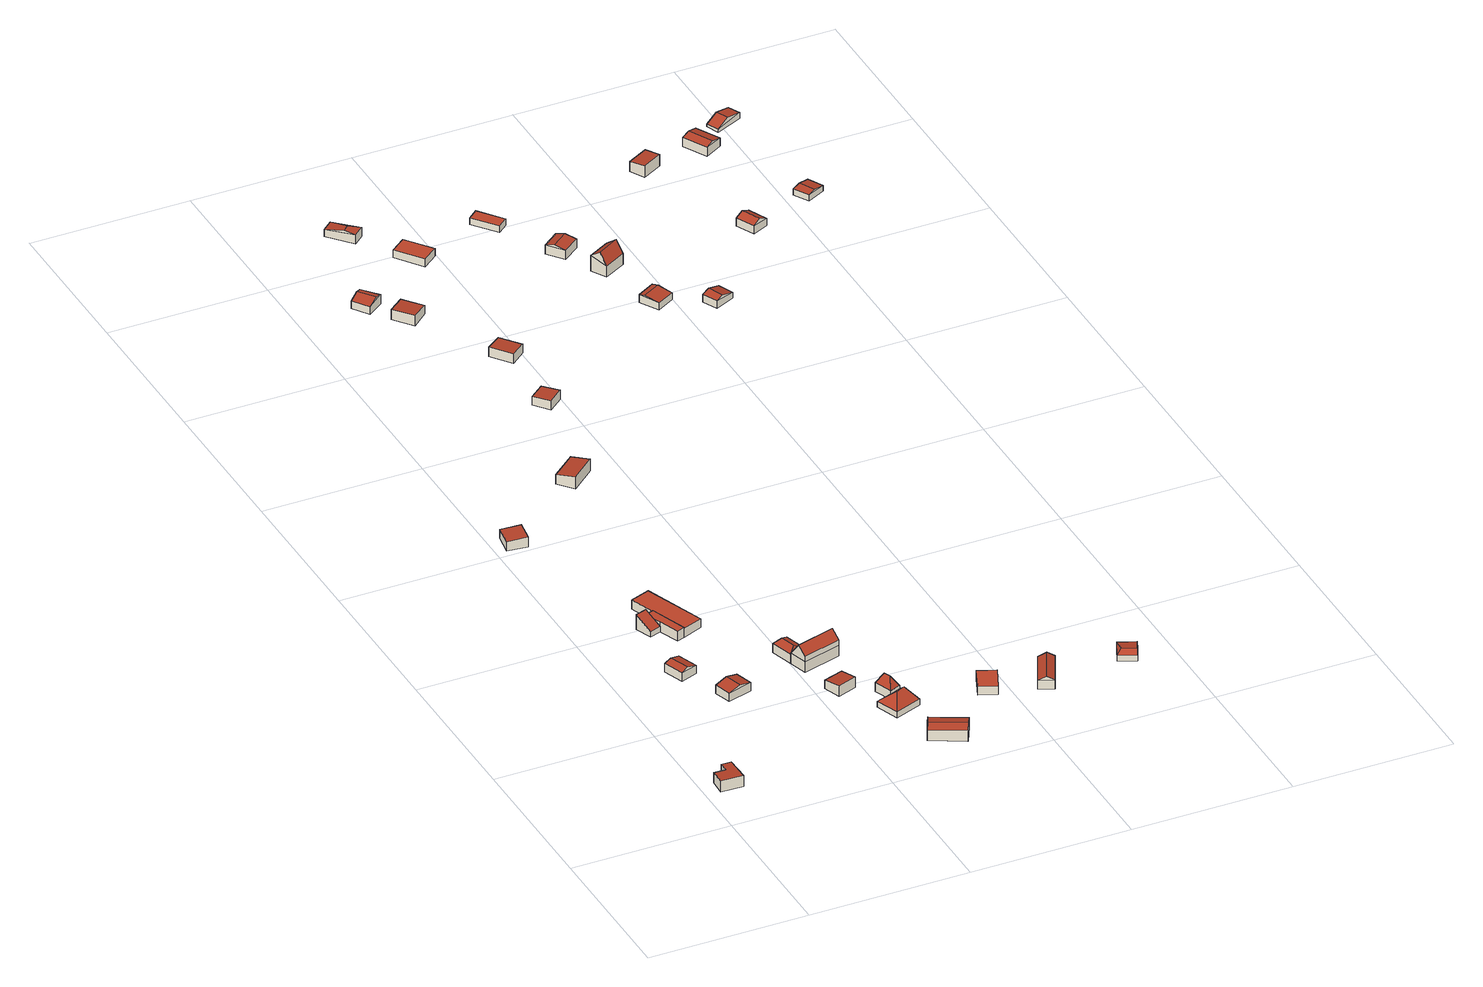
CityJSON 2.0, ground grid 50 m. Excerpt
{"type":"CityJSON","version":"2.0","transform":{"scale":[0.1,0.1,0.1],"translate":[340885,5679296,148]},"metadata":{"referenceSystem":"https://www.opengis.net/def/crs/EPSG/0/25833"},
"CityObjects":{
"building1":{"type":"Building","attributes":{"Dachtyp_tdc":"tdcPolyFlatRoof","Gemeindeschluessel":14729160,"Dachneigung":3.66,"QualitaetDacherkennung":88,"Geometrietyp2DReferenz":"3000","function":"31001_9998","roofType":"2100","measuredHeight":3.67},"geometry":[{"type":"MultiSurface","lod":"2","boundaries":[[[0,1,2,3]],[[1,4,5,2]],[[4,6,7,5]],[[6,8,9,7]],[[8,10,11,9]],[[10,0,3,11]],[[10,8,6,4,1,0]],[[3,2,5,7,9,11]]],"semantics":{"surfaces":[{"type":"WallSurface"},{"type":"RoofSurface"},{"type":"GroundSurface"}],"values":[0,0,0,0,0,0,1,2]}}]},
"building2":{"type":"Building","attributes":{"Dachtyp_tdc":"tdcGableRoof","Gemeindeschluessel":14729160,"Dachneigung":15.02,"QualitaetDacherkennung":80,"Geometrietyp2DReferenz":"3000","function":"31001_9998","roofType":"3100","measuredHeight":3.57},"geometry":[{"type":"MultiSurface","lod":"2","boundaries":[[[12,13,14,15]],[[13,16,17,14]],[[16,18,19,17]],[[18,12,15,19]],[[16,13,20]],[[12,18,21]],[[13,12,21,20]],[[18,16,20,21]],[[15,14,17,19]]],"semantics":{"surfaces":[{"type":"WallSurface"},{"type":"RoofSurface"},{"type":"GroundSurface"}],"values":[0,0,0,0,0,0,1,1,2]}}]},
"building3":{"type":"Building","attributes":{"Dachtyp_tdc":"tdcGableRoof","Gemeindeschluessel":14729160,"Dachneigung":14.25,"QualitaetDacherkennung":82,"Geometrietyp2DReferenz":"3000","function":"31001_9998","roofType":"3100","measuredHeight":3.78},"geometry":[{"type":"MultiSurface","lod":"2","boundaries":[[[22,23,24,25]],[[23,26,27,24]],[[26,28,29,27]],[[28,22,25,29]],[[26,23,30]],[[22,28,31]],[[23,22,31,30]],[[28,26,30,31]],[[25,24,27,29]]],"semantics":{"surfaces":[{"type":"WallSurface"},{"type":"RoofSurface"},{"type":"GroundSurface"}],"values":[0,0,0,0,0,0,1,1,2]}}]},
"building4":{"type":"Building","attributes":{"Dachtyp_tdc":"tdcPolyFlatRoof","Gemeindeschluessel":14729160,"Dachneigung":3.54,"QualitaetDacherkennung":77,"Geometrietyp2DReferenz":"3000","function":"31001_9998","roofType":"2100","measuredHeight":3.31},"geometry":[{"type":"MultiSurface","lod":"2","boundaries":[[[32,33,34,35]],[[33,36,37,34]],[[36,38,39,37]],[[38,32,35,39]],[[38,36,33,32]],[[35,34,37,39]]],"semantics":{"surfaces":[{"type":"WallSurface"},{"type":"RoofSurface"},{"type":"GroundSurface"}],"values":[0,0,0,0,1,2]}}]},
"building5":{"type":"Building","attributes":{"Gemeindeschluessel":14729160,"Geometrietyp2DReferenz":"3000","function":"31001_9998","roofType":"9999"},"children":["building5-1","building5-2","building5-3"]},
"building5-1":{"type":"BuildingPart","attributes":{"Dachtyp_tdc":"tdcPolyFlatRoof","Dachneigung":30.91,"QualitaetDacherkennung":46,"Geometrietyp2DReferenz":"3000","roofType":"2100","measuredHeight":5.09},"parents":["building5"],"geometry":[{"type":"MultiSurface","lod":"2","boundaries":[[[40,41,42,43]],[[41,44,45,46,42]],[[47,40,43,48]],[[47,49,44,41,40]],[[43,42,46,48]],[[49,45,44]],[[47,48,46,45,49]]],"semantics":{"surfaces":[{"type":"WallSurface"},{"type":"RoofSurface"},{"type":"GroundSurface"},{"type":"ClosureSurface"}],"values":[0,0,0,1,2,0,3]}}]},
"building5-2":{"type":"BuildingPart","attributes":{"Dachtyp_tdc":"tdcPolyFlatRoof","Dachneigung":0,"QualitaetDacherkennung":32,"Geometrietyp2DReferenz":"3000","roofType":"1000","measuredHeight":3.07},"parents":["building5"],"geometry":[{"type":"MultiSurface","lod":"2","boundaries":[[[50,51,52,53]],[[51,54,55,52]],[[56,57,58,59]],[[57,50,53,58]],[[57,56,54,51,50]],[[53,52,55,59,58]],[[59,55,54,56]]],"semantics":{"surfaces":[{"type":"WallSurface"},{"type":"RoofSurface"},{"type":"GroundSurface"},{"type":"ClosureSurface"}],"values":[0,0,0,0,1,2,3]}}]},
"building5-3":{"type":"BuildingPart","attributes":{"Dachtyp_tdc":"tdcPolyFlatRoof","Dachneigung":0,"QualitaetDacherkennung":41,"Geometrietyp2DReferenz":"3000","roofType":"1000","measuredHeight":3.35},"parents":["building5"],"geometry":[{"type":"MultiSurface","lod":"2","boundaries":[[[60,61,62,55,54]],[[61,63,47,48,62]],[[45,64,56,59,46]],[[64,45,49,63,61,60]],[[55,62,48,46,59]],[[49,47,63]],[[46,48,47,49,45]],[[54,56,64,60]],[[54,55,59,56]]],"semantics":{"surfaces":[{"type":"WallSurface"},{"type":"RoofSurface"},{"type":"GroundSurface"},{"type":"ClosureSurface"}],"values":[0,0,0,1,2,0,3,0,3]}}]},
"building6":{"type":"Building","attributes":{"Dachtyp_tdc":"tdcPolyFlatRoof","Gemeindeschluessel":14729160,"Dachneigung":6.18,"QualitaetDacherkennung":82,"Geometrietyp2DReferenz":"3000","function":"31001_9998","roofType":"2100","measuredHeight":3.47},"geometry":[{"type":"MultiSurface","lod":"2","boundaries":[[[65,66,67,68]],[[66,69,70,67]],[[69,71,72,70]],[[71,65,68,72]],[[71,69,66,65]],[[68,67,70,72]]],"semantics":{"surfaces":[{"type":"WallSurface"},{"type":"RoofSurface"},{"type":"GroundSurface"}],"values":[0,0,0,0,1,2]}}]},
"building7":{"type":"Building","attributes":{"Gemeindeschluessel":14729160,"Geometrietyp2DReferenz":"3000","function":"31001_9998","roofType":"9999"},"children":["building7-1","building7-2"]},
"building7-1":{"type":"BuildingPart","attributes":{"Dachtyp_tdc":"tdcGableRoof","Dachneigung":52.13,"QualitaetDacherkennung":3,"Geometrietyp2DReferenz":"3000","roofType":"3100","measuredHeight":7.96},"parents":["building7"],"geometry":[{"type":"MultiSurface","lod":"2","boundaries":[[[73,74,75,76,77]],[[78,79,80,81,82]],[[79,83,84,80]],[[83,73,77,84]],[[85,86,87,88]],[[79,78,74,88,87]],[[83,86,85,73]],[[79,87,86,83]],[[73,85,88,74]],[[77,76,81,80,84]],[[78,82,75,74]],[[82,81,76,75]]],"semantics":{"surfaces":[{"type":"WallSurface"},{"type":"RoofSurface"},{"type":"GroundSurface"},{"type":"ClosureSurface"}],"values":[0,0,0,0,1,1,0,0,0,2,0,3]}}]},
"building7-2":{"type":"BuildingPart","attributes":{"Dachtyp_tdc":"tdcFreeFormRoof","Dachneigung":23.26,"QualitaetDacherkennung":37,"Geometrietyp2DReferenz":"3000","roofType":"5000","measuredHeight":4.08},"parents":["building7"],"geometry":[{"type":"MultiSurface","lod":"2","boundaries":[[[89,82,81,90]],[[75,91,92,76]],[[91,89,90,92]],[[93,94,91,75]],[[93,75,82]],[[94,93,82,89]],[[94,89,91]],[[90,81,76,92]],[[76,81,82,75]]],"semantics":{"surfaces":[{"type":"WallSurface"},{"type":"RoofSurface"},{"type":"GroundSurface"},{"type":"ClosureSurface"}],"values":[0,0,0,1,1,1,1,2,3]}}]},
"building8":{"type":"Building","attributes":{"Dachtyp_tdc":"tdcGableRoof","Gemeindeschluessel":14729160,"Dachneigung":14.49,"QualitaetDacherkennung":83,"Geometrietyp2DReferenz":"3000","function":"31001_9998","roofType":"3100","measuredHeight":4.21},"geometry":[{"type":"MultiSurface","lod":"2","boundaries":[[[95,96,97,98]],[[96,99,100,97]],[[99,101,102,100]],[[101,95,98,102]],[[99,96,103]],[[95,101,104]],[[96,95,104,103]],[[101,99,103,104]],[[98,97,100,102]]],"semantics":{"surfaces":[{"type":"WallSurface"},{"type":"RoofSurface"},{"type":"GroundSurface"}],"values":[0,0,0,0,0,0,1,1,2]}}]},
"building9":{"type":"Building","attributes":{"Gemeindeschluessel":14729160,"Geometrietyp2DReferenz":"3000","function":"31001_9998","roofType":"9999"},"children":["building9-1","building9-2"]},
"building9-1":{"type":"BuildingPart","attributes":{"Dachtyp_tdc":"tdcFreeFormRoof","Dachneigung":59.96,"QualitaetDacherkennung":10,"Geometrietyp2DReferenz":"3000","roofType":"5000","measuredHeight":6.04},"parents":["building9"],"geometry":[{"type":"MultiSurface","lod":"2","boundaries":[[[105,106,107,108,109]],[[106,110,111,107]],[[110,112,113,114,111]],[[115,116,112,110]],[[115,110,106]],[[116,115,106,105]],[[116,105,112]],[[108,107,111,114]],[[109,113,112,105]],[[109,108,114,113]]],"semantics":{"surfaces":[{"type":"WallSurface"},{"type":"RoofSurface"},{"type":"GroundSurface"},{"type":"ClosureSurface"}],"values":[0,0,0,1,1,1,1,2,0,3]}}]},
"building9-2":{"type":"BuildingPart","attributes":{"Dachtyp_tdc":"tdcFreeFormRoof","Dachneigung":40.62,"QualitaetDacherkennung":12,"Geometrietyp2DReferenz":"3000","roofType":"5000","measuredHeight":5.22},"parents":["building9"],"geometry":[{"type":"MultiSurface","lod":"2","boundaries":[[[113,117,118,114]],[[117,119,120,118]],[[119,121,122,120]],[[121,109,108,122]],[[123,124,119,117]],[[123,117,113]],[[124,123,113,109,121]],[[124,121,119]],[[108,114,118,120,122]],[[114,108,109,113]]],"semantics":{"surfaces":[{"type":"WallSurface"},{"type":"RoofSurface"},{"type":"GroundSurface"},{"type":"ClosureSurface"}],"values":[0,0,0,0,1,1,1,1,2,3]}}]},
"building10":{"type":"Building","attributes":{"Dachtyp_tdc":"tdcPolyFlatRoof","Gemeindeschluessel":14729160,"Dachneigung":8.41,"QualitaetDacherkennung":66,"Geometrietyp2DReferenz":"3000","function":"31001_9998","roofType":"2100","measuredHeight":3.99},"geometry":[{"type":"MultiSurface","lod":"2","boundaries":[[[125,126,127,128]],[[126,129,130,127]],[[129,131,132,130]],[[131,125,128,132]],[[131,129,126,125]],[[128,127,130,132]]],"semantics":{"surfaces":[{"type":"WallSurface"},{"type":"RoofSurface"},{"type":"GroundSurface"}],"values":[0,0,0,0,1,2]}}]},
"building11":{"type":"Building","attributes":{"Dachtyp_tdc":"tdcGableRoof","Gemeindeschluessel":14729160,"Dachneigung":14.82,"QualitaetDacherkennung":78,"Geometrietyp2DReferenz":"3000","function":"31001_9998","roofType":"3100","measuredHeight":3.58},"geometry":[{"type":"MultiSurface","lod":"2","boundaries":[[[133,134,135,136]],[[134,137,138,135]],[[137,139,140,138]],[[139,133,136,140]],[[137,134,141]],[[133,139,142]],[[134,133,142,141]],[[139,137,141,142]],[[136,135,138,140]]],"semantics":{"surfaces":[{"type":"WallSurface"},{"type":"RoofSurface"},{"type":"GroundSurface"}],"values":[0,0,0,0,0,0,1,1,2]}}]},
"building12":{"type":"Building","attributes":{"Dachtyp_tdc":"tdcPolyFlatRoof","Gemeindeschluessel":14729160,"Dachneigung":0,"QualitaetDacherkennung":85,"Geometrietyp2DReferenz":"3000","function":"31001_9998","roofType":"1000","measuredHeight":2.88},"geometry":[{"type":"MultiSurface","lod":"2","boundaries":[[[143,144,145,146]],[[144,147,148,145]],[[147,149,150,148]],[[149,143,146,150]],[[149,147,144,143]],[[146,145,148,150]]],"semantics":{"surfaces":[{"type":"WallSurface"},{"type":"RoofSurface"},{"type":"GroundSurface"}],"values":[0,0,0,0,1,2]}}]},
"building13":{"type":"Building","attributes":{"Dachtyp_tdc":"tdcPolyFlatRoof","Gemeindeschluessel":14729160,"Dachneigung":3.1,"QualitaetDacherkennung":80,"Geometrietyp2DReferenz":"3000","function":"31001_9998","roofType":"2100","measuredHeight":3.34},"geometry":[{"type":"MultiSurface","lod":"2","boundaries":[[[151,152,153,154]],[[152,155,156,153]],[[155,157,158,156]],[[157,151,154,158]],[[157,155,152,151]],[[154,153,156,158]]],"semantics":{"surfaces":[{"type":"WallSurface"},{"type":"RoofSurface"},{"type":"GroundSurface"}],"values":[0,0,0,0,1,2]}}]},
"building14":{"type":"Building","attributes":{"Dachtyp_tdc":"tdcPolyFlatRoof","Gemeindeschluessel":14729160,"Dachneigung":3.27,"QualitaetDacherkennung":80,"Geometrietyp2DReferenz":"3000","function":"31001_9998","roofType":"2100","measuredHeight":3.12},"geometry":[{"type":"MultiSurface","lod":"2","boundaries":[[[159,160,161,162]],[[160,163,164,161]],[[163,165,166,164]],[[165,159,162,166]],[[165,163,160,159]],[[162,161,164,166]]],"semantics":{"surfaces":[{"type":"WallSurface"},{"type":"RoofSurface"},{"type":"GroundSurface"}],"values":[0,0,0,0,1,2]}}]},
"building15":{"type":"Building","attributes":{"Dachtyp_tdc":"tdcPolyFlatRoof","Gemeindeschluessel":14729160,"Dachneigung":3.4,"QualitaetDacherkennung":77,"Geometrietyp2DReferenz":"3000","function":"31001_9998","roofType":"2100","measuredHeight":3.18},"geometry":[{"type":"MultiSurface","lod":"2","boundaries":[[[167,168,169,170]],[[168,171,172,169]],[[171,173,174,172]],[[173,167,170,174]],[[173,171,168,167]],[[170,169,172,174]]],"semantics":{"surfaces":[{"type":"WallSurface"},{"type":"RoofSurface"},{"type":"GroundSurface"}],"values":[0,0,0,0,1,2]}}]},
"building16":{"type":"Building","attributes":{"Dachtyp_tdc":"tdcHipAndGableRoof","Gemeindeschluessel":14729160,"Dachneigung":12.71,"QualitaetDacherkennung":47,"Geometrietyp2DReferenz":"3000","function":"31001_9998","roofType":"5000","measuredHeight":3.72},"geometry":[{"type":"MultiSurface","lod":"2","boundaries":[[[175,176,177,178]],[[176,179,180,177]],[[179,181,182,180]],[[181,175,178,182]],[[179,176,183]],[[175,181,184]],[[176,175,184,183]],[[181,179,183,184]],[[178,177,180,182]]],"semantics":{"surfaces":[{"type":"WallSurface"},{"type":"RoofSurface"},{"type":"GroundSurface"}],"values":[0,0,0,0,1,0,1,1,2]}}]},
"building17":{"type":"Building","attributes":{"Dachtyp_tdc":"tdcGableRoof","Gemeindeschluessel":14729160,"Dachneigung":28.11,"QualitaetDacherkennung":82,"Geometrietyp2DReferenz":"3000","function":"31001_9998","roofType":"3100","measuredHeight":4.13},"geometry":[{"type":"MultiSurface","lod":"2","boundaries":[[[185,186,187,188]],[[186,189,190,187]],[[189,191,192,190]],[[191,185,188,192]],[[189,186,193]],[[185,191,194]],[[186,185,194,193]],[[191,189,193,194]],[[188,187,190,192]]],"semantics":{"surfaces":[{"type":"WallSurface"},{"type":"RoofSurface"},{"type":"GroundSurface"}],"values":[0,0,0,0,0,0,1,1,2]}}]},
"building18":{"type":"Building","attributes":{"Dachtyp_tdc":"tdcPolyFlatRoof","Gemeindeschluessel":14729160,"Dachneigung":0,"QualitaetDacherkennung":64,"Geometrietyp2DReferenz":"3000","function":"31001_9998","roofType":"1000","measuredHeight":2.62},"geometry":[{"type":"MultiSurface","lod":"2","boundaries":[[[195,196,197,198]],[[196,199,200,197]],[[199,201,202,200]],[[201,195,198,202]],[[201,199,196,195]],[[198,197,200,202]]],"semantics":{"surfaces":[{"type":"WallSurface"},{"type":"RoofSurface"},{"type":"GroundSurface"}],"values":[0,0,0,0,1,2]}}]},
"building19":{"type":"Building","attributes":{"Dachtyp_tdc":"tdcHipAndGableRoof","Gemeindeschluessel":14729160,"Dachneigung":11.56,"QualitaetDacherkennung":32,"Geometrietyp2DReferenz":"3000","function":"31001_9998","roofType":"5000","measuredHeight":3.31},"geometry":[{"type":"MultiSurface","lod":"2","boundaries":[[[203,204,205,206]],[[204,207,208,205]],[[207,209,210,208]],[[209,203,206,210]],[[207,204,211]],[[203,209,212]],[[204,203,212,211]],[[209,207,211,212]],[[206,205,208,210]]],"semantics":{"surfaces":[{"type":"WallSurface"},{"type":"RoofSurface"},{"type":"GroundSurface"}],"values":[0,0,0,0,1,0,1,1,2]}}]},
"building20":{"type":"Building","attributes":{"Dachtyp_tdc":"tdcPolyFlatRoof","Gemeindeschluessel":14729160,"Dachneigung":0,"QualitaetDacherkennung":70,"Geometrietyp2DReferenz":"3000","function":"31001_9998","roofType":"1000","measuredHeight":2.26},"geometry":[{"type":"MultiSurface","lod":"2","boundaries":[[[213,214,215,216]],[[214,217,218,215]],[[217,219,220,218]],[[219,213,216,220]],[[219,217,214,213]],[[216,215,218,220]]],"semantics":{"surfaces":[{"type":"WallSurface"},{"type":"RoofSurface"},{"type":"GroundSurface"}],"values":[0,0,0,0,1,2]}}]},
"building21":{"type":"Building","attributes":{"Dachtyp_tdc":"tdcGableRoof","Gemeindeschluessel":14729160,"Dachneigung":12.8,"QualitaetDacherkennung":62,"Geometrietyp2DReferenz":"3000","function":"31001_9998","roofType":"3100","measuredHeight":3.77},"geometry":[{"type":"MultiSurface","lod":"2","boundaries":[[[221,222,223,224]],[[222,225,226,223]],[[225,227,228,226]],[[227,221,224,228]],[[225,222,229]],[[221,227,230]],[[222,221,230,229]],[[227,225,229,230]],[[224,223,226,228]]],"semantics":{"surfaces":[{"type":"WallSurface"},{"type":"RoofSurface"},{"type":"GroundSurface"}],"values":[0,0,0,0,0,0,1,1,2]}}]},
"building22":{"type":"Building","attributes":{"Dachtyp_tdc":"tdcGableRoof","Gemeindeschluessel":14729160,"Dachneigung":10.16,"QualitaetDacherkennung":74,"Geometrietyp2DReferenz":"3000","function":"31001_9998","roofType":"3100","measuredHeight":3.19},"geometry":[{"type":"MultiSurface","lod":"2","boundaries":[[[231,232,233,234]],[[232,235,236,233]],[[235,237,238,236]],[[237,231,234,238]],[[235,232,239]],[[231,237,240]],[[232,231,240,239]],[[237,235,239,240]],[[234,233,236,238]]],"semantics":{"surfaces":[{"type":"WallSurface"},{"type":"RoofSurface"},{"type":"GroundSurface"}],"values":[0,0,0,0,0,0,1,1,2]}}]},
"building23":{"type":"Building","attributes":{"Dachtyp_tdc":"tdcGableRoof","Gemeindeschluessel":14729160,"Dachneigung":59.13,"QualitaetDacherkennung":5,"Geometrietyp2DReferenz":"3000","function":"31001_9998","roofType":"3100","measuredHeight":7.47},"geometry":[{"type":"MultiSurface","lod":"2","boundaries":[[[241,242,243,244]],[[242,245,246,243]],[[245,247,248,246]],[[247,241,244,248]],[[245,242,249]],[[241,247,250]],[[242,241,250,249]],[[247,245,249,250]],[[244,243,246,248]]],"semantics":{"surfaces":[{"type":"WallSurface"},{"type":"RoofSurface"},{"type":"GroundSurface"}],"values":[0,0,0,0,0,0,1,1,2]}}]},
"building24":{"type":"Building","attributes":{"Dachtyp_tdc":"tdcGableRoof","Gemeindeschluessel":14729160,"Dachneigung":16.62,"QualitaetDacherkennung":85,"Geometrietyp2DReferenz":"3000","function":"31001_9998","roofType":"3100","measuredHeight":3.31},"geometry":[{"type":"MultiSurface","lod":"2","boundaries":[[[251,252,253,254]],[[252,255,256,253]],[[255,257,258,256]],[[257,251,254,258]],[[255,252,259]],[[251,257,260]],[[252,251,260,259]],[[257,255,259,260]],[[254,253,256,258]]],"semantics":{"surfaces":[{"type":"WallSurface"},{"type":"RoofSurface"},{"type":"GroundSurface"}],"values":[0,0,0,0,0,0,1,1,2]}}]},
"building25":{"type":"Building","attributes":{"Dachtyp_tdc":"tdcPolyFlatRoof","Gemeindeschluessel":14729160,"Dachneigung":5.5,"QualitaetDacherkennung":80,"Geometrietyp2DReferenz":"3000","function":"31001_9998","roofType":"2100","measuredHeight":3.98},"geometry":[{"type":"MultiSurface","lod":"2","boundaries":[[[261,262,263,264]],[[262,265,266,263]],[[265,267,268,266]],[[267,261,264,268]],[[267,265,262,261]],[[264,263,266,268]]],"semantics":{"surfaces":[{"type":"WallSurface"},{"type":"RoofSurface"},{"type":"GroundSurface"}],"values":[0,0,0,0,1,2]}}]},
"building26":{"type":"Building","attributes":{"Dachtyp_tdc":"tdcGableRoof","Gemeindeschluessel":14729160,"Dachneigung":26.31,"QualitaetDacherkennung":68,"Geometrietyp2DReferenz":"3000","function":"31001_9998","roofType":"3100","measuredHeight":3.9},"geometry":[{"type":"MultiSurface","lod":"2","boundaries":[[[269,270,271,272]],[[270,273,274,271]],[[273,275,276,274]],[[275,269,272,276]],[[273,270,277]],[[269,275,278]],[[270,269,278,277]],[[275,273,277,278]],[[272,271,274,276]]],"semantics":{"surfaces":[{"type":"WallSurface"},{"type":"RoofSurface"},{"type":"GroundSurface"}],"values":[0,0,0,0,0,0,1,1,2]}}]},
"building27":{"type":"Building","attributes":{"Dachtyp_tdc":"tdcGableRoof","Gemeindeschluessel":14729160,"Dachneigung":14.33,"QualitaetDacherkennung":81,"Geometrietyp2DReferenz":"3000","function":"31001_9998","roofType":"3100","measuredHeight":3.63},"geometry":[{"type":"MultiSurface","lod":"2","boundaries":[[[279,280,281,282]],[[280,283,284,281]],[[283,285,286,284]],[[285,279,282,286]],[[283,280,287]],[[279,285,288]],[[280,279,288,287]],[[285,283,287,288]],[[282,281,284,286]]],"semantics":{"surfaces":[{"type":"WallSurface"},{"type":"RoofSurface"},{"type":"GroundSurface"}],"values":[0,0,0,0,0,0,1,1,2]}}]},
"building28":{"type":"Building","attributes":{"Dachtyp_tdc":"tdcGableRoof","Gemeindeschluessel":14729160,"Dachneigung":10.23,"QualitaetDacherkennung":64,"Geometrietyp2DReferenz":"3000","function":"31001_9998","roofType":"3100","measuredHeight":2.62},"geometry":[{"type":"MultiSurface","lod":"2","boundaries":[[[289,290,291,292]],[[290,293,294,291]],[[293,295,296,294]],[[295,289,292,296]],[[293,290,297]],[[289,295,298]],[[290,289,298,297]],[[295,293,297,298]],[[292,291,294,296]]],"semantics":{"surfaces":[{"type":"WallSurface"},{"type":"RoofSurface"},{"type":"GroundSurface"}],"values":[0,0,0,0,0,0,1,1,2]}}]},
"building29":{"type":"Building","attributes":{"Dachtyp_tdc":"tdcGableRoof","Gemeindeschluessel":14729160,"Dachneigung":10.3,"QualitaetDacherkennung":72,"Geometrietyp2DReferenz":"3000","function":"31001_9998","roofType":"3100","measuredHeight":2.92},"geometry":[{"type":"MultiSurface","lod":"2","boundaries":[[[299,300,301,302]],[[300,303,304,301]],[[303,305,306,304]],[[305,299,302,306]],[[303,300,307]],[[299,305,308]],[[300,299,308,307]],[[305,303,307,308]],[[302,301,304,306]]],"semantics":{"surfaces":[{"type":"WallSurface"},{"type":"RoofSurface"},{"type":"GroundSurface"}],"values":[0,0,0,0,0,0,1,1,2]}}]}
},
"vertices":[
[47,167,37],[49,218,34],[49,218,0],[47,167,0],[86,217,34],[86,217,0],[88,251,31],[88,251,0],[119,250,31],[119,250,0],[116,164,37],[116,164,0],
[170,674,61],[146,738,61],[146,738,32],[170,674,32],[200,758,59],[200,758,32],[223,694,59],[223,694,32],[169,746,68],[192,683,68],
[245,526,58],[229,581,58],[229,581,31],[245,526,31],[306,604,59],[306,604,31],[323,550,59],[323,550,31],[268,593,69],[285,538,69],
[70,1461,73],[8,1470,69],[8,1470,40],[70,1461,40],[18,1537,69],[18,1537,40],[80,1527,73],[80,1527,40],
[177,892,65],[158,945,98],[158,945,48],[177,892,48],[193,957,98],[193,957,81],[193,957,48],[212,905,65],[212,905,48],[203,930,81],
[252,1066,78],[324,874,78],[324,874,48],[252,1066,48],[260,850,78],[260,850,48],[219,966,78],[191,1044,78],[191,1044,48],[219,966,48],
[260,850,81],[236,841,81],[236,841,48],[212,905,81],[219,966,81],
[517,383,91],[498,436,85],[498,436,56],[517,383,56],[560,457,85],[560,457,56],[578,405,91],[578,405,56],
[482,529,94],[465,587,94],[465,587,89],[465,587,59],[482,529,59],[515,602,94],[586,623,94],[586,623,59],[515,602,59],[515,602,89],[603,564,94],[603,564,59],[482,529,113],[603,564,113],[595,589,139],[474,554,139],
[494,673,89],[494,673,59],[444,659,89],[444,659,59],[485,610,100],[471,658,100],
[736,3,106],[634,56,106],[634,56,70],[736,3,70],[666,120,102],[666,120,70],[769,68,102],[769,68,70],[647,83,112],[750,31,112],
[634,292,96],[612,348,96],[612,348,67],[634,292,67],[634,292,86],[647,361,96],[647,361,67],[668,305,96],[668,305,86],[668,305,67],[636,338,128],[644,316,128],
[695,233,86],[695,233,67],[610,201,86],[610,201,67],[583,273,86],[583,273,67],[660,261,120],[633,250,120],
[309,1652,92],[270,1699,83],[270,1699,52],[309,1652,52],[346,1763,83],[346,1763,52],[385,1716,92],[385,1716,52],
[128,2603,144],[93,2653,145],[93,2653,119],[128,2603,119],[137,2689,150],[137,2689,119],[178,2639,150],[178,2639,119],[121,2676,155],[159,2626,155],
[899,149,122],[845,171,122],[845,171,94],[899,149,94],[877,246,122],[877,246,94],[931,224,122],[931,224,94],
[170,2555,153],[219,2596,149],[219,2596,119],[170,2555,119],[266,2539,149],[266,2539,119],[217,2498,153],[217,2498,119],
[411,2089,106],[449,2043,109],[449,2043,78],[411,2089,78],[402,2005,109],[402,2005,78],[365,2052,106],[365,2052,78],
[439,2267,132],[393,2230,135],[393,2230,103],[439,2267,103],[346,2291,135],[346,2291,103],[392,2327,132],[392,2327,103],
[165,2979,169],[197,3006,169],[197,3006,146],[165,2979,146],[259,2932,176],[259,2932,146],[227,2905,176],[227,2905,146],[221,2947,183],[204,2932,183],
[1008,122,125],[1060,232,125],[1060,232,97],[1008,122,97],[1105,211,127],[1105,211,97],[1052,101,127],[1052,101,97],[1084,221,139],[1031,111,139],
[350,2711,177],[289,2792,177],[289,2792,151],[350,2711,151],[337,2828,177],[337,2828,151],[398,2748,177],[398,2748,151],
[1315,115,125],[1263,139,125],[1263,139,107],[1315,115,107],[1289,196,130],[1289,196,107],[1341,172,130],[1341,172,107],[1278,146,140],[1320,127,140],
[547,2834,185],[578,2859,185],[578,2859,162],[547,2834,162],[636,2786,185],[636,2786,162],[605,2761,185],[605,2761,162],
[779,2625,172],[726,2586,172],[726,2586,142],[779,2625,142],[687,2637,171],[687,2637,142],[739,2677,171],[739,2677,142],[705,2614,180],[757,2653,180],
[924,2310,139],[868,2279,139],[868,2279,116],[924,2310,116],[835,2337,143],[835,2337,116],[890,2369,143],[890,2369,116],[844,2320,147],[900,2351,147],
[773,2524,179],[842,2562,179],[842,2562,128],[773,2524,128],[869,2514,164],[869,2514,128],[800,2476,164],[800,2476,128],[858,2534,202],[789,2496,202],
[1061,2297,132],[1082,2249,132],[1082,2249,112],[1061,2297,112],[1020,2221,138],[1020,2221,112],[998,2268,138],[998,2268,112],[1043,2232,145],[1022,2279,145],
[1090,2836,202],[1066,2880,198],[1066,2880,163],[1090,2836,163],[1130,2914,198],[1130,2914,163],[1153,2870,202],[1153,2870,163],
[1286,2571,156],[1314,2512,156],[1314,2512,131],[1286,2571,131],[1264,2489,158],[1264,2489,131],[1236,2547,158],[1236,2547,131],[1287,2500,170],[1260,2558,170],
[1292,2853,195],[1252,2928,195],[1252,2928,166],[1292,2853,166],[1307,2957,194],[1307,2957,166],[1347,2883,194],[1347,2883,166],[1277,2941,203],[1316,2866,203],
[1464,2551,168],[1437,2598,168],[1437,2598,147],[1464,2551,147],[1496,2627,166],[1496,2627,147],[1521,2580,166],[1521,2580,147],[1461,2610,173],[1487,2563,173],
[1362,2927,191],[1346,2966,191],[1346,2966,182],[1362,2927,182],[1429,3001,202],[1429,3001,182],[1446,2963,202],[1446,2963,182],[1383,2982,211],[1399,2943,211]
]}
